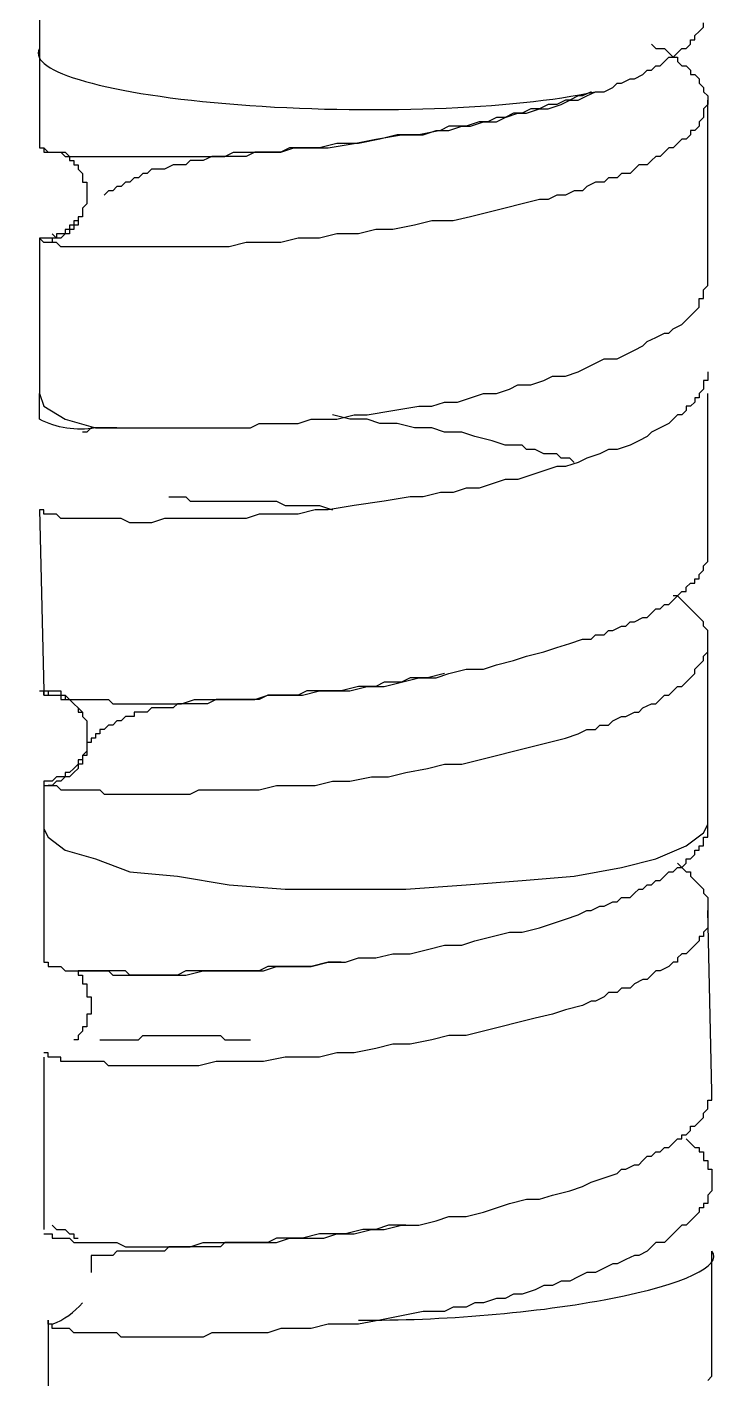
# Model space of a CAD drawing. Extents: x -1585 to -1165, y -4178 to -3881.
# Drawn here: x -1289.49 to -1284.68, y -4086.74 to -4077.4 of the extents above; entities that cross this region are included whole.
import ezdxf

# ---------------------------------------------------------------- set-up
doc = ezdxf.new("R2010")
doc.units = 0
doc.header["$LTSCALE"] = 7
doc.layers.add('DWG', color=7, linetype='CONTINUOUS')

msp = doc.modelspace()

# ---------------------------------------------------------------- linework, layer by layer
at = {"layer": 'DWG'}
for points in [[(-1289.4001, -4076.9868), (-1289.4001, -4077.5521), (-1289.4001, -4078.2363), (-1289.3703, -4078.2363), (-1289.3703, -4078.2661), (-1289.3406, -4078.2661), (-1289.3108, -4078.2661), (-1289.2811, -4078.2661), (-1289.2513, -4078.2661), (-1289.2216, -4078.2661), (-1289.1918, -4078.2958), (-1289.1621, -4078.2958), (-1289.1323, -4078.2958), (-1289.1026, -4078.2958), (-1289.0431, -4078.2958), (-1289.0133, -4078.2958), (-1288.9538, -4078.2958), (-1288.8943, -4078.2958), (-1288.8348, -4078.2958), (-1288.8051, -4078.2958), (-1288.7456, -4078.2958), (-1288.6861, -4078.2958), (-1288.5968, -4078.2958), (-1288.5373, -4078.2958), (-1288.4778, -4078.2958), (-1288.4183, -4078.2958), (-1288.3588, -4078.2958), (-1288.2696, -4078.2958), (-1288.2101, -4078.2958), (-1288.1208, -4078.2958), (-1288.0613, -4078.2661), (-1287.9721, -4078.2661), (-1287.8828, -4078.2661), (-1287.8233, -4078.2661), (-1287.7341, -4078.2661), (-1287.6448, -4078.2363), (-1287.5853, -4078.2363), (-1287.4068, -4078.2363), (-1287.2283, -4078.2066), (-1287.0796, -4078.1768), (-1286.9011, -4078.1471), (-1286.7523, -4078.1471), (-1286.6631, -4078.1173), (-1286.5738, -4078.1173), (-1286.4846, -4078.0876), (-1286.4251, -4078.0876), (-1286.3358, -4078.0578), (-1286.2466, -4078.0578), (-1286.1871, -4078.0281), (-1286.0978, -4077.9983), (-1286.0383, -4077.9983), (-1285.9491, -4077.9686), (-1285.8896, -4077.9686), (-1285.8003, -4077.9388), (-1285.7408, -4077.9091), (-1285.6813, -4077.9091), (-1285.6218, -4077.8793), (-1285.5623, -4077.8496), (-1285.5028, -4077.8496), (-1285.4433, -4077.8198), (-1285.4136, -4077.7901), (-1285.3838, -4077.7901), (-1285.3243, -4077.7603), (-1285.2946, -4077.7603), (-1285.2351, -4077.7306), (-1285.2053, -4077.7008), (-1285.1756, -4077.7008), (-1285.1458, -4077.6711), (-1285.1161, -4077.6711), (-1285.0863, -4077.6413), (-1285.0566, -4077.6116), (-1285.0268, -4077.6116), (-1284.9971, -4077.5818), (-1284.9673, -4077.5521), (-1284.9376, -4077.5521), (-1284.9078, -4077.5223), (-1284.9078, -4077.4926), (-1284.8781, -4077.4926), (-1284.8781, -4077.4628), (-1284.8483, -4077.4331), (-1284.8186, -4077.4033), (-1284.8186, -4077.3736)], [(-1285.1756, -4077.5223), (-1285.1458, -4077.5521), (-1285.0863, -4077.5521), (-1285.0566, -4077.5818), (-1285.0268, -4077.6116), (-1284.9971, -4077.6116), (-1284.9971, -4077.6413), (-1284.9673, -4077.6711), (-1284.9376, -4077.6711), (-1284.9078, -4077.7008), (-1284.9078, -4077.7306), (-1284.8781, -4077.7306), (-1284.8483, -4077.7603), (-1284.8483, -4077.7901), (-1284.8186, -4077.8198), (-1284.8186, -4077.8496), (-1284.7888, -4077.8793), (-1284.7888, -4077.9091), (-1284.7888, -4077.9388), (-1284.8186, -4077.9686), (-1284.8186, -4077.9983), (-1284.8186, -4078.0281), (-1284.8483, -4078.0578), (-1284.8483, -4078.0876), (-1284.8781, -4078.1173), (-1284.9078, -4078.1173), (-1284.9078, -4078.1471), (-1284.9376, -4078.1768), (-1284.9673, -4078.1768), (-1284.9971, -4078.2066), (-1285.0268, -4078.2363), (-1285.0566, -4078.2363), (-1285.0863, -4078.2661), (-1285.1161, -4078.2958), (-1285.1458, -4078.2958), (-1285.1756, -4078.3256), (-1285.2053, -4078.3553), (-1285.2648, -4078.3553), (-1285.2946, -4078.3851), (-1285.3243, -4078.4148), (-1285.3838, -4078.4148), (-1285.4136, -4078.4446), (-1285.4731, -4078.4446), (-1285.5028, -4078.4743), (-1285.5623, -4078.4743), (-1285.6218, -4078.5041), (-1285.6516, -4078.5338), (-1285.7111, -4078.5338), (-1285.7706, -4078.5636), (-1285.8301, -4078.5636), (-1285.8896, -4078.5933), (-1285.9491, -4078.5933), (-1286.0681, -4078.6231), (-1286.1871, -4078.6528), (-1286.3061, -4078.6826), (-1286.4251, -4078.7123), (-1286.5441, -4078.7421), (-1286.6928, -4078.7421), (-1286.8118, -4078.7718), (-1286.9606, -4078.8016), (-1287.0796, -4078.8016), (-1287.1986, -4078.8313), (-1287.3473, -4078.8313), (-1287.4663, -4078.8611), (-1287.6151, -4078.8611), (-1287.7341, -4078.8908), (-1287.8531, -4078.8908), (-1287.9721, -4078.8908), (-1288.0911, -4078.9206), (-1288.2101, -4078.9206), (-1288.2696, -4078.9206), (-1288.3291, -4078.9206), (-1288.3886, -4078.9206), (-1288.4481, -4078.9206), (-1288.5076, -4078.9206), (-1288.5671, -4078.9206), (-1288.5968, -4078.9206), (-1288.6563, -4078.9206), (-1288.6861, -4078.9206), (-1288.7456, -4078.9206), (-1288.8051, -4078.9206), (-1288.8348, -4078.9206), (-1288.8943, -4078.9206), (-1288.9241, -4078.9206), (-1288.9538, -4078.9206), (-1289.0133, -4078.9206), (-1289.0431, -4078.9206), (-1289.0728, -4078.9206), (-1289.1026, -4078.9206), (-1289.1323, -4078.9206), (-1289.1621, -4078.9206), (-1289.1918, -4078.9206), (-1289.2216, -4078.9206), (-1289.2513, -4078.9206), (-1289.2811, -4078.8908), (-1289.3108, -4078.8908), (-1289.3406, -4078.8908), (-1289.3703, -4078.8908), (-1289.4001, -4078.8611)], [(-1285.5921, -4077.8496), (-1285.6516, -4077.8793), (-1285.6813, -4077.8793), (-1285.7408, -4077.9091), (-1285.7706, -4077.9091), (-1285.8301, -4077.9388), (-1285.8896, -4077.9388), (-1285.9491, -4077.9686), (-1286.0086, -4077.9686), (-1286.0681, -4077.9983), (-1286.1276, -4077.9983), (-1286.1871, -4078.0281), (-1286.2466, -4078.0281), (-1286.3061, -4078.0578), (-1286.3656, -4078.0578), (-1286.4548, -4078.0876), (-1286.5143, -4078.0876), (-1286.5738, -4078.0876), (-1286.6333, -4078.1173), (-1286.7821, -4078.1471), (-1286.9308, -4078.1471), (-1287.0498, -4078.1768), (-1287.1986, -4078.2066), (-1287.3473, -4078.2066), (-1287.4663, -4078.2363), (-1287.5258, -4078.2363), (-1287.6151, -4078.2363), (-1287.6746, -4078.2363), (-1287.7341, -4078.2661), (-1287.7936, -4078.2661), (-1287.8531, -4078.2661), (-1287.9126, -4078.2661), (-1287.9721, -4078.2958), (-1288.0316, -4078.2958), (-1288.0911, -4078.2958), (-1288.1506, -4078.2958), (-1288.2101, -4078.2958), (-1288.2696, -4078.3256), (-1288.2993, -4078.3256), (-1288.3588, -4078.3256), (-1288.3886, -4078.3553), (-1288.4481, -4078.3553), (-1288.4778, -4078.3553), (-1288.5373, -4078.3851), (-1288.5671, -4078.3851), (-1288.6266, -4078.3851), (-1288.6563, -4078.4148), (-1288.6861, -4078.4148), (-1288.7158, -4078.4446), (-1288.7456, -4078.4446), (-1288.7753, -4078.4743), (-1288.8051, -4078.4743), (-1288.8348, -4078.5041), (-1288.8646, -4078.5041), (-1288.8943, -4078.5338), (-1288.9241, -4078.5338), (-1288.9538, -4078.5636)], [(-1289.3703, -4078.2363), (-1289.3406, -4078.2661), (-1289.3108, -4078.2661), (-1289.2811, -4078.2661), (-1289.2513, -4078.2661), (-1289.2216, -4078.2958), (-1289.1918, -4078.2958), (-1289.1918, -4078.3256), (-1289.1621, -4078.3256), (-1289.1621, -4078.3553), (-1289.1323, -4078.3553), (-1289.1323, -4078.3851), (-1289.1026, -4078.4148), (-1289.1026, -4078.4446), (-1289.1026, -4078.4743), (-1289.0728, -4078.4743), (-1289.0728, -4078.5041), (-1289.0728, -4078.5338), (-1289.0728, -4078.5636), (-1289.0728, -4078.5933), (-1289.0728, -4078.6231), (-1289.1026, -4078.6528), (-1289.1026, -4078.6826), (-1289.1026, -4078.7123), (-1289.1323, -4078.7123), (-1289.1323, -4078.7421), (-1289.1621, -4078.7421), (-1289.1621, -4078.7718), (-1289.1918, -4078.7718), (-1289.1918, -4078.8016), (-1289.2216, -4078.8016), (-1289.2216, -4078.8313), (-1289.2513, -4078.8313), (-1289.2811, -4078.8313), (-1289.2811, -4078.8611), (-1289.3108, -4078.8611), (-1289.3406, -4078.8611), (-1289.3703, -4078.8611), (-1289.4001, -4078.8611), (-1289.4001, -4079.9321)], [(-1289.0728, -4078.5636), (-1289.0728, -4078.5933), (-1289.0728, -4078.6231), (-1289.1026, -4078.6528), (-1289.1026, -4078.6826), (-1289.1026, -4078.7123), (-1289.1323, -4078.7123), (-1289.1323, -4078.7421), (-1289.1323, -4078.7718), (-1289.1621, -4078.7718), (-1289.1621, -4078.8016), (-1289.1918, -4078.8016), (-1289.1918, -4078.8313), (-1289.2216, -4078.8313), (-1289.2513, -4078.8611), (-1289.2811, -4078.8611), (-1289.3108, -4078.8611), (-1289.3108, -4078.8908), (-1289.3406, -4078.8908), (-1289.3703, -4078.8908)], [(-1289.2811, -4078.8611), (-1289.3108, -4078.8313)], [(-1284.7888, -4079.7833), (-1284.7888, -4079.8131), (-1284.7888, -4079.8428), (-1284.8186, -4079.8428), (-1284.8186, -4079.8726), (-1284.8186, -4079.9023), (-1284.8483, -4079.9321), (-1284.8483, -4079.9618), (-1284.8781, -4079.9618), (-1284.8781, -4079.9916), (-1284.9078, -4080.0213), (-1284.9376, -4080.0213), (-1284.9376, -4080.0511), (-1284.9673, -4080.0808), (-1284.9971, -4080.0808), (-1285.0268, -4080.1106), (-1285.0566, -4080.1403), (-1285.1161, -4080.1701), (-1285.1756, -4080.1998), (-1285.2053, -4080.2296), (-1285.2648, -4080.2593), (-1285.3243, -4080.2891), (-1285.4136, -4080.3188), (-1285.4731, -4080.3188), (-1285.5326, -4080.3486), (-1285.6218, -4080.3783), (-1285.6813, -4080.4081), (-1285.7706, -4080.4378), (-1285.8301, -4080.4378), (-1285.9193, -4080.4676), (-1286.0086, -4080.4973), (-1286.0978, -4080.5271), (-1286.1871, -4080.5271), (-1286.2763, -4080.5568), (-1286.3656, -4080.5866), (-1286.4548, -4080.5866), (-1286.5441, -4080.6163), (-1286.6333, -4080.6163), (-1286.7523, -4080.6461), (-1286.8416, -4080.6461), (-1287.0201, -4080.6758), (-1287.2283, -4080.7056), (-1287.4068, -4080.7353), (-1287.4961, -4080.7353), (-1287.6151, -4080.7651), (-1287.7043, -4080.7651), (-1287.7936, -4080.7651), (-1287.8828, -4080.7651), (-1287.9721, -4080.7948), (-1288.0613, -4080.7948), (-1288.1506, -4080.7948), (-1288.2398, -4080.7948), (-1288.3291, -4080.7948), (-1288.3886, -4080.7948), (-1288.4778, -4080.7948), (-1288.5373, -4080.7948), (-1288.6266, -4080.8246), (-1288.6861, -4080.8246), (-1288.7753, -4080.8246), (-1288.8348, -4080.7948), (-1288.8646, -4080.7948), (-1288.8943, -4080.7948), (-1288.9538, -4080.7948), (-1289.0133, -4080.7948), (-1289.0431, -4080.7948), (-1289.1026, -4080.7948), (-1289.1621, -4080.7948), (-1289.1918, -4080.7948), (-1289.2216, -4080.7948), (-1289.2513, -4080.7948), (-1289.2811, -4080.7651), (-1289.3108, -4080.7651), (-1289.3406, -4080.7651), (-1289.3703, -4080.7651), (-1289.3703, -4080.7353), (-1289.4001, -4080.7353), (-1289.3703, -4081.9848)], [(-1284.7888, -4081.0328), (-1284.7888, -4079.9321)], [(-1285.7111, -4080.4081), (-1285.7408, -4080.3783), (-1285.8003, -4080.3783), (-1285.8301, -4080.3486), (-1285.8896, -4080.3486), (-1285.9193, -4080.3486), (-1285.9788, -4080.3188), (-1286.0383, -4080.3188), (-1286.0681, -4080.2891), (-1286.1276, -4080.2891), (-1286.1871, -4080.2891), (-1286.2763, -4080.2593), (-1286.3953, -4080.2296), (-1286.4846, -4080.1998), (-1286.6036, -4080.1998), (-1286.6928, -4080.1701), (-1286.8118, -4080.1701), (-1286.9308, -4080.1403), (-1287.0498, -4080.1403), (-1287.1391, -4080.1106), (-1287.2581, -4080.1106), (-1287.3771, -4080.0808)], [(-1288.8646, -4080.1701), (-1288.8943, -4080.1701), (-1288.9241, -4080.1701), (-1288.9538, -4080.1701), (-1288.9836, -4080.1701), (-1289.0133, -4080.1701), (-1289.0431, -4080.1701), (-1289.0728, -4080.1998), (-1289.1026, -4080.1998)], [(-1288.5076, -4080.6461), (-1288.4778, -4080.6461), (-1288.4481, -4080.6461), (-1288.4183, -4080.6461), (-1288.3886, -4080.6461), (-1288.3588, -4080.6758), (-1288.3291, -4080.6758), (-1288.2993, -4080.6758), (-1288.2696, -4080.6758), (-1288.2398, -4080.6758), (-1288.2101, -4080.6758), (-1288.1208, -4080.6758), (-1288.0613, -4080.6758), (-1288.0018, -4080.6758), (-1287.9126, -4080.6758), (-1287.8531, -4080.6758), (-1287.7638, -4080.6758), (-1287.7043, -4080.7056), (-1287.6151, -4080.7056), (-1287.5556, -4080.7056), (-1287.4663, -4080.7056), (-1287.3771, -4080.7353)], [(-1289.4001, -4081.9848), (-1289.3703, -4081.9848), (-1289.3703, -4082.0146), (-1289.3406, -4082.0146), (-1289.3108, -4082.0146), (-1289.2811, -4082.0146), (-1289.2513, -4082.0146), (-1289.2513, -4082.0443), (-1289.2216, -4082.0443), (-1289.1918, -4082.0443), (-1289.1621, -4082.0443), (-1289.1323, -4082.0443), (-1289.1026, -4082.0443), (-1289.0728, -4082.0443), (-1289.0431, -4082.0443), (-1289.0133, -4082.0443), (-1288.9836, -4082.0443), (-1288.9538, -4082.0443), (-1288.9241, -4082.0443), (-1288.8943, -4082.0741), (-1288.8348, -4082.0741), (-1288.8051, -4082.0741), (-1288.7753, -4082.0741), (-1288.7456, -4082.0741), (-1288.6861, -4082.0741), (-1288.6563, -4082.0741), (-1288.5968, -4082.0741), (-1288.5076, -4082.0741), (-1288.4183, -4082.0741), (-1288.3291, -4082.0443), (-1288.2398, -4082.0443), (-1288.1208, -4082.0443), (-1288.0316, -4082.0443), (-1287.9126, -4082.0443), (-1287.8233, -4082.0146), (-1287.7043, -4082.0146), (-1287.5853, -4082.0146), (-1287.4663, -4081.9848), (-1287.3771, -4081.9848), (-1287.2581, -4081.9848), (-1287.1391, -4081.9551), (-1287.0201, -4081.9551), (-1286.9011, -4081.9253), (-1286.7821, -4081.8956), (-1286.6631, -4081.8956), (-1286.5738, -4081.8658), (-1286.4548, -4081.8361), (-1286.3358, -4081.8361), (-1286.2466, -4081.8063), (-1286.1276, -4081.7766), (-1286.0383, -4081.7468), (-1285.9193, -4081.7171), (-1285.8301, -4081.6873), (-1285.7408, -4081.6576), (-1285.6516, -4081.6278), (-1285.5921, -4081.6278), (-1285.5623, -4081.5981), (-1285.5028, -4081.5981), (-1285.4731, -4081.5683), (-1285.4433, -4081.5683), (-1285.3838, -4081.5386), (-1285.3541, -4081.5386), (-1285.3243, -4081.5088), (-1285.2946, -4081.5088), (-1285.2351, -4081.4791), (-1285.2053, -4081.4791), (-1285.1756, -4081.4493), (-1285.1458, -4081.4196), (-1285.1161, -4081.4196), (-1285.0863, -4081.3898), (-1285.0566, -4081.3898), (-1285.0268, -4081.3601), (-1284.9971, -4081.3303), (-1284.9673, -4081.3006), (-1284.9376, -4081.3006), (-1284.9376, -4081.2708), (-1284.9078, -4081.2411), (-1284.8781, -4081.2411), (-1284.8781, -4081.2113), (-1284.8483, -4081.2113), (-1284.8483, -4081.1816), (-1284.8186, -4081.1518), (-1284.8186, -4081.1221), (-1284.7888, -4081.0923), (-1284.7888, -4081.0626), (-1284.7888, -4081.0328), (-1284.7888, -4081.0031), (-1284.7888, -4080.9733)], [(-1289.3703, -4082.0146), (-1289.3703, -4081.9848), (-1289.3406, -4081.9848), (-1289.3406, -4082.0146), (-1289.3108, -4082.0146), (-1289.2811, -4082.0146), (-1289.2513, -4082.0146), (-1289.2216, -4082.0146), (-1289.2216, -4082.0443), (-1289.1918, -4082.0443), (-1289.1621, -4082.0741), (-1289.1323, -4082.1038), (-1289.1323, -4082.1336), (-1289.1026, -4082.1336), (-1289.1026, -4082.1633), (-1289.0728, -4082.1931), (-1289.0728, -4082.2228), (-1289.0728, -4082.2526), (-1289.0728, -4082.2823), (-1289.0728, -4082.3121), (-1289.0728, -4082.3418), (-1289.0728, -4082.3716), (-1289.0728, -4082.4013), (-1289.1026, -4082.4311), (-1289.1026, -4082.4608), (-1289.1323, -4082.4608), (-1289.1323, -4082.4906), (-1289.1621, -4082.5203), (-1289.1918, -4082.5501), (-1289.2216, -4082.5501), (-1289.2216, -4082.5798), (-1289.2513, -4082.5798), (-1289.2811, -4082.5798), (-1289.3108, -4082.6096), (-1289.3406, -4082.6096), (-1289.3703, -4082.6096), (-1289.3703, -4082.6393), (-1289.3406, -4082.6393), (-1289.3108, -4082.6393), (-1289.2811, -4082.6393), (-1289.2513, -4082.6691), (-1289.2216, -4082.6691), (-1289.1918, -4082.6691), (-1289.1621, -4082.6691), (-1289.1323, -4082.6691), (-1289.1026, -4082.6691), (-1289.0728, -4082.6691), (-1289.0133, -4082.6691), (-1288.9836, -4082.6691), (-1288.9538, -4082.6988), (-1288.9241, -4082.6988), (-1288.8646, -4082.6988), (-1288.8348, -4082.6988), (-1288.7753, -4082.6988), (-1288.7456, -4082.6988), (-1288.6861, -4082.6988), (-1288.6563, -4082.6988), (-1288.5968, -4082.6988), (-1288.5671, -4082.6988), (-1288.5076, -4082.6988), (-1288.4481, -4082.6988), (-1288.3886, -4082.6988), (-1288.3588, -4082.6988), (-1288.2993, -4082.6691), (-1288.2398, -4082.6691), (-1288.1803, -4082.6691), (-1288.1208, -4082.6691), (-1288.0613, -4082.6691), (-1288.0018, -4082.6691), (-1287.9423, -4082.6691), (-1287.8828, -4082.6691), (-1287.7638, -4082.6393), (-1287.6448, -4082.6393), (-1287.4961, -4082.6393), (-1287.3771, -4082.6096), (-1287.2581, -4082.6096), (-1287.1093, -4082.5798), (-1286.9903, -4082.5798), (-1286.8713, -4082.5501), (-1286.7226, -4082.5203), (-1286.6036, -4082.4906), (-1286.4846, -4082.4906), (-1286.3656, -4082.4608), (-1286.2466, -4082.4311), (-1286.1276, -4082.4013), (-1286.0086, -4082.3716), (-1285.8896, -4082.3418), (-1285.7706, -4082.3121), (-1285.6813, -4082.2823), (-1285.6218, -4082.2526), (-1285.5623, -4082.2526), (-1285.5326, -4082.2228), (-1285.4731, -4082.2228), (-1285.4433, -4082.1931), (-1285.3838, -4082.1633), (-1285.3541, -4082.1633), (-1285.2946, -4082.1336), (-1285.2648, -4082.1336), (-1285.2351, -4082.1038), (-1285.1756, -4082.0741), (-1285.1458, -4082.0741), (-1285.1161, -4082.0443), (-1285.0863, -4082.0146), (-1285.0566, -4082.0146), (-1285.0268, -4081.9848), (-1284.9971, -4081.9551), (-1284.9673, -4081.9551), (-1284.9376, -4081.9253), (-1284.9078, -4081.8956), (-1284.8781, -4081.8658), (-1284.8781, -4081.8361), (-1284.8483, -4081.8063), (-1284.8186, -4081.7766), (-1284.8186, -4081.7468), (-1284.7888, -4081.7171), (-1284.7888, -4081.6873), (-1284.7888, -4081.6576), (-1284.7888, -4081.6278), (-1284.7888, -4081.5981), (-1284.7888, -4081.5683), (-1284.8186, -4081.5386), (-1284.8186, -4081.5088), (-1284.8483, -4081.4791), (-1284.8781, -4081.4493), (-1284.9078, -4081.4196), (-1284.9376, -4081.3898), (-1284.9673, -4081.3601), (-1284.9971, -4081.3303), (-1285.0268, -4081.3303)], [(-1289.3703, -4083.8293), (-1289.3703, -4083.8591), (-1289.3406, -4083.8591), (-1289.3406, -4083.8888), (-1289.3108, -4083.8888), (-1289.2811, -4083.8888), (-1289.2513, -4083.8888), (-1289.2216, -4083.9186), (-1289.1918, -4083.9186), (-1289.1621, -4083.9186), (-1289.1323, -4083.9186), (-1289.1026, -4083.9186), (-1289.0728, -4083.9186), (-1289.0431, -4083.9186), (-1289.0133, -4083.9186), (-1288.9836, -4083.9186), (-1288.9538, -4083.9186), (-1288.9241, -4083.9186), (-1288.8943, -4083.9483), (-1288.8348, -4083.9483), (-1288.8051, -4083.9483), (-1288.7753, -4083.9483), (-1288.7158, -4083.9483), (-1288.6861, -4083.9483), (-1288.6563, -4083.9483), (-1288.5968, -4083.9483), (-1288.5671, -4083.9483), (-1288.4778, -4083.9483), (-1288.3886, -4083.9483), (-1288.2696, -4083.9186), (-1288.1803, -4083.9186), (-1288.0911, -4083.9186), (-1287.9721, -4083.9186), (-1287.8531, -4083.9186), (-1287.7638, -4083.8888), (-1287.6448, -4083.8888), (-1287.5258, -4083.8888), (-1287.4068, -4083.8591), (-1287.2878, -4083.8591), (-1287.1986, -4083.8293), (-1287.0796, -4083.8293), (-1286.9606, -4083.7996), (-1286.8416, -4083.7996), (-1286.7226, -4083.7698), (-1286.6036, -4083.7401), (-1286.4846, -4083.7401), (-1286.3953, -4083.7103), (-1286.2763, -4083.6806), (-1286.1573, -4083.6508), (-1286.0681, -4083.6508), (-1285.9491, -4083.6211), (-1285.8598, -4083.5913), (-1285.7706, -4083.5616), (-1285.6813, -4083.5318), (-1285.6218, -4083.5021), (-1285.5921, -4083.5021), (-1285.5326, -4083.4723), (-1285.5028, -4083.4723), (-1285.4433, -4083.4426), (-1285.4136, -4083.4426), (-1285.3838, -4083.4128), (-1285.3243, -4083.4128), (-1285.2946, -4083.3831), (-1285.2648, -4083.3533), (-1285.2351, -4083.3533), (-1285.2053, -4083.3236), (-1285.1756, -4083.3236), (-1285.1458, -4083.2938), (-1285.1161, -4083.2938), (-1285.0863, -4083.2641), (-1285.0566, -4083.2343), (-1285.0268, -4083.2343), (-1284.9971, -4083.2046), (-1284.9673, -4083.2046), (-1284.9376, -4083.1748), (-1284.9376, -4083.1451), (-1284.9078, -4083.1451), (-1284.8781, -4083.1153), (-1284.8781, -4083.0856), (-1284.8483, -4083.0856), (-1284.8483, -4083.0558), (-1284.8186, -4083.0558), (-1284.8186, -4083.0261), (-1284.8186, -4082.9963), (-1284.7888, -4082.9963), (-1284.7888, -4082.9666), (-1284.7888, -4082.9368), (-1284.7888, -4082.9071), (-1284.7888, -4082.8773), (-1284.7888, -4081.6576)], [(-1286.6036, -4081.8658), (-1286.7226, -4081.8956), (-1286.7821, -4081.8956), (-1286.8416, -4081.8956), (-1286.9011, -4081.9253), (-1286.9606, -4081.9253), (-1287.0201, -4081.9253), (-1287.0796, -4081.9551), (-1287.1986, -4081.9551), (-1287.3176, -4081.9848), (-1287.4366, -4081.9848), (-1287.4961, -4081.9848), (-1287.5556, -4081.9848), (-1287.6151, -4082.0146), (-1287.6448, -4082.0146), (-1287.7043, -4082.0146), (-1287.7638, -4082.0146), (-1287.8233, -4082.0146), (-1287.8828, -4082.0443), (-1287.9423, -4082.0443), (-1287.9721, -4082.0443), (-1288.0316, -4082.0443), (-1288.0911, -4082.0443), (-1288.1208, -4082.0443), (-1288.1803, -4082.0443), (-1288.2398, -4082.0741), (-1288.2696, -4082.0741), (-1288.2993, -4082.0741), (-1288.3588, -4082.0741), (-1288.3886, -4082.0741), (-1288.4481, -4082.0741), (-1288.4778, -4082.1038), (-1288.5076, -4082.1038), (-1288.5373, -4082.1038), (-1288.5671, -4082.1038), (-1288.6266, -4082.1038), (-1288.6563, -4082.1336), (-1288.6861, -4082.1336), (-1288.7158, -4082.1336), (-1288.7456, -4082.1336), (-1288.7456, -4082.1633), (-1288.7753, -4082.1633), (-1288.8051, -4082.1633), (-1288.8348, -4082.1931), (-1288.8646, -4082.1931), (-1288.8943, -4082.2228), (-1288.9241, -4082.2228), (-1288.9538, -4082.2526), (-1288.9836, -4082.2526), (-1288.9836, -4082.2823), (-1289.0133, -4082.2823), (-1289.0133, -4082.3121), (-1289.0431, -4082.3121), (-1289.0431, -4082.3418), (-1289.0728, -4082.3418), (-1289.0728, -4082.3716)], [(-1289.3406, -4081.9848), (-1289.3108, -4081.9848), (-1289.2811, -4081.9848), (-1289.2513, -4081.9848), (-1289.2513, -4082.0146), (-1289.2216, -4082.0146), (-1289.1918, -4082.0443), (-1289.1621, -4082.0741), (-1289.1323, -4082.1038), (-1289.1026, -4082.1336), (-1289.1026, -4082.1633)], [(-1289.0728, -4082.2823), (-1289.0728, -4082.3121), (-1289.0728, -4082.3418), (-1289.0728, -4082.3716), (-1289.0728, -4082.4013), (-1289.0728, -4082.4311), (-1289.1026, -4082.4311), (-1289.1026, -4082.4608), (-1289.1026, -4082.4906), (-1289.1323, -4082.4906), (-1289.1323, -4082.5203), (-1289.1621, -4082.5501), (-1289.1918, -4082.5798), (-1289.2216, -4082.5798), (-1289.2513, -4082.6096), (-1289.2811, -4082.6096), (-1289.3108, -4082.6393), (-1289.3406, -4082.6393)], [(-1289.3703, -4082.6393), (-1289.3703, -4082.9071), (-1289.3703, -4083.8591)], [(-1289.3703, -4082.9368), (-1289.3406, -4082.9963), (-1289.2216, -4083.0856), (-1289.0133, -4083.1451), (-1288.7753, -4083.2343), (-1288.4481, -4083.2641), (-1288.0911, -4083.3236), (-1287.7043, -4083.3533), (-1287.2878, -4083.3533), (-1286.8713, -4083.3533), (-1286.4548, -4083.3236), (-1286.0681, -4083.2938), (-1285.7111, -4083.2641), (-1285.3838, -4083.2046), (-1285.1458, -4083.1451), (-1284.9376, -4083.0558), (-1284.8186, -4082.9666), (-1284.7888, -4082.9071)], [(-1284.9971, -4083.1748), (-1284.9673, -4083.2046), (-1284.9376, -4083.2343), (-1284.9078, -4083.2343), (-1284.9078, -4083.2641), (-1284.8781, -4083.2938), (-1284.8483, -4083.3236), (-1284.8186, -4083.3533), (-1284.8186, -4083.3831), (-1284.7888, -4083.4128), (-1284.7888, -4083.4426), (-1284.7888, -4083.4723), (-1284.7888, -4083.5021), (-1284.7888, -4083.5318), (-1284.7888, -4083.5616), (-1284.7888, -4083.5913), (-1284.7888, -4083.6211), (-1284.8186, -4083.6508), (-1284.8186, -4083.6806), (-1284.8483, -4083.6806), (-1284.8483, -4083.7103), (-1284.8781, -4083.7401), (-1284.9078, -4083.7698), (-1284.9376, -4083.7996), (-1284.9673, -4083.7996), (-1284.9971, -4083.8293), (-1284.9971, -4083.8591), (-1285.0268, -4083.8591), (-1285.0566, -4083.8888), (-1285.1161, -4083.9186), (-1285.1458, -4083.9186), (-1285.1756, -4083.9483), (-1285.2053, -4083.9781), (-1285.2351, -4083.9781), (-1285.2946, -4084.0078), (-1285.3243, -4084.0376), (-1285.3838, -4084.0376), (-1285.4136, -4084.0673), (-1285.4731, -4084.0673), (-1285.5028, -4084.0971), (-1285.5623, -4084.1268), (-1285.5921, -4084.1268), (-1285.6516, -4084.1566), (-1285.7706, -4084.1863), (-1285.8598, -4084.2161), (-1285.9788, -4084.2458), (-1286.0978, -4084.2756), (-1286.2168, -4084.3053), (-1286.3358, -4084.3351), (-1286.4548, -4084.3648), (-1286.5738, -4084.3648), (-1286.6928, -4084.3946), (-1286.8416, -4084.4243), (-1286.9606, -4084.4243), (-1287.0796, -4084.4541), (-1287.2283, -4084.4838), (-1287.3473, -4084.4838), (-1287.4663, -4084.5136), (-1287.5853, -4084.5136), (-1287.7043, -4084.5136), (-1287.8531, -4084.5433), (-1287.9126, -4084.5433), (-1287.9721, -4084.5433), (-1288.0911, -4084.5433), (-1288.1803, -4084.5433), (-1288.2993, -4084.5731), (-1288.4183, -4084.5731), (-1288.5076, -4084.5731), (-1288.5671, -4084.5731), (-1288.5968, -4084.5731), (-1288.6563, -4084.5731), (-1288.6861, -4084.5731), (-1288.7456, -4084.5731), (-1288.7753, -4084.5731), (-1288.8348, -4084.5731), (-1288.8646, -4084.5731), (-1288.9241, -4084.5731), (-1288.9538, -4084.5433), (-1288.9836, -4084.5433), (-1289.0133, -4084.5433), (-1289.0431, -4084.5433), (-1289.0728, -4084.5433), (-1289.1026, -4084.5433), (-1289.1323, -4084.5433), (-1289.1621, -4084.5433), (-1289.1918, -4084.5433), (-1289.2216, -4084.5433), (-1289.2513, -4084.5433), (-1289.2513, -4084.5136), (-1289.2811, -4084.5136), (-1289.3108, -4084.5136), (-1289.3406, -4084.5136), (-1289.3406, -4084.4838), (-1289.3703, -4084.4838)], [(-1289.3406, -4085.7333), (-1289.3108, -4085.7333), (-1289.3108, -4085.7631), (-1289.2811, -4085.7631), (-1289.2513, -4085.7631), (-1289.2216, -4085.7631), (-1289.1918, -4085.7631), (-1289.1621, -4085.7928), (-1289.1323, -4085.7928), (-1289.1026, -4085.7928), (-1289.0728, -4085.7928), (-1289.0431, -4085.7928), (-1289.0133, -4085.7928), (-1288.9836, -4085.7928), (-1288.9538, -4085.7928), (-1288.9241, -4085.7928), (-1288.8943, -4085.7928), (-1288.8646, -4085.7928), (-1288.8051, -4085.8226), (-1288.7753, -4085.8226), (-1288.7158, -4085.8226), (-1288.6266, -4085.8226), (-1288.5373, -4085.8226), (-1288.4481, -4085.8226), (-1288.3588, -4085.8226), (-1288.2696, -4085.7928), (-1288.1803, -4085.7928), (-1288.0911, -4085.7928), (-1287.9721, -4085.7928), (-1287.8828, -4085.7928), (-1287.7638, -4085.7928), (-1287.6746, -4085.7631), (-1287.5556, -4085.7631), (-1287.4366, -4085.7631), (-1287.3473, -4085.7333), (-1287.2283, -4085.7333), (-1287.1093, -4085.7036), (-1287.0201, -4085.7036), (-1286.9011, -4085.6738), (-1286.7821, -4085.6738), (-1286.6631, -4085.6441), (-1286.5738, -4085.6143), (-1286.4548, -4085.6143), (-1286.3358, -4085.5846), (-1286.2466, -4085.5548), (-1286.1573, -4085.5251), (-1286.0383, -4085.4953), (-1285.9491, -4085.4953), (-1285.8598, -4085.4656), (-1285.7408, -4085.4358), (-1285.6516, -4085.4061), (-1285.5921, -4085.3763), (-1285.5028, -4085.3466), (-1285.4136, -4085.3168), (-1285.3838, -4085.2871), (-1285.3541, -4085.2871), (-1285.2946, -4085.2573), (-1285.2648, -4085.2573), (-1285.2351, -4085.2276), (-1285.2053, -4085.1978), (-1285.1756, -4085.1978), (-1285.1458, -4085.1681), (-1285.1161, -4085.1681), (-1285.0863, -4085.1383), (-1285.0566, -4085.1383), (-1285.0268, -4085.1086), (-1284.9971, -4085.0788), (-1284.9673, -4085.0788), (-1284.9673, -4085.0491), (-1284.9376, -4085.0491), (-1284.9078, -4085.0193), (-1284.9078, -4084.9896), (-1284.8781, -4084.9896), (-1284.8483, -4084.9598), (-1284.8186, -4084.9301), (-1284.8186, -4084.9003), (-1284.7888, -4084.8706), (-1284.7888, -4084.8408), (-1284.7888, -4084.8111), (-1284.7591, -4084.8111), (-1284.7591, -4084.7813), (-1284.7591, -4084.7516), (-1284.7888, -4083.5021)], [(-1287.3176, -4083.8591), (-1287.4068, -4083.8591), (-1287.5258, -4083.8888), (-1287.5853, -4083.8888), (-1287.6448, -4083.8888), (-1287.7043, -4083.8888), (-1287.7638, -4083.8888), (-1287.8233, -4083.8888), (-1287.8828, -4083.9186), (-1287.9423, -4083.9186), (-1287.9721, -4083.9186), (-1288.0316, -4083.9186), (-1288.0911, -4083.9186), (-1288.1506, -4083.9186), (-1288.1803, -4083.9186), (-1288.2398, -4083.9186), (-1288.2993, -4083.9186), (-1288.3291, -4083.9186), (-1288.3886, -4083.9186), (-1288.4481, -4083.9483), (-1288.4778, -4083.9483), (-1288.5373, -4083.9483), (-1288.5671, -4083.9483), (-1288.6266, -4083.9483), (-1288.6563, -4083.9483), (-1288.6861, -4083.9483), (-1288.7456, -4083.9483), (-1288.7753, -4083.9483), (-1288.8051, -4083.9186), (-1288.8348, -4083.9186), (-1288.8943, -4083.9186), (-1288.9241, -4083.9186), (-1288.9538, -4083.9186), (-1288.9836, -4083.9186), (-1289.0133, -4083.9186), (-1289.0431, -4083.9186), (-1289.0728, -4083.9186), (-1289.1026, -4083.9186), (-1289.1323, -4083.9186), (-1289.1323, -4083.9483), (-1289.1026, -4083.9483), (-1289.1026, -4083.9781), (-1289.1026, -4084.0078), (-1289.0728, -4084.0078), (-1289.0728, -4084.0376), (-1289.0728, -4084.0673), (-1289.0728, -4084.0971), (-1289.0431, -4084.0971), (-1289.0431, -4084.1268), (-1289.0431, -4084.1566), (-1289.0431, -4084.1863), (-1289.0431, -4084.2161), (-1289.0728, -4084.2161), (-1289.0728, -4084.2458), (-1289.0728, -4084.2756), (-1289.0728, -4084.3053), (-1289.1026, -4084.3053), (-1289.1026, -4084.3351), (-1289.1323, -4084.3648), (-1289.1323, -4084.3946), (-1289.1621, -4084.3946)], [(-1288.9836, -4084.3946), (-1288.9538, -4084.3946), (-1288.9241, -4084.3946), (-1288.8943, -4084.3946), (-1288.8646, -4084.3946), (-1288.8348, -4084.3946), (-1288.8051, -4084.3946), (-1288.7753, -4084.3946), (-1288.7456, -4084.3946), (-1288.7158, -4084.3946), (-1288.6861, -4084.3648), (-1288.6563, -4084.3648), (-1288.6266, -4084.3648), (-1288.5968, -4084.3648), (-1288.5671, -4084.3648), (-1288.5373, -4084.3648), (-1288.5076, -4084.3648), (-1288.4481, -4084.3648), (-1288.4183, -4084.3648), (-1288.3886, -4084.3648), (-1288.3588, -4084.3648), (-1288.3291, -4084.3648), (-1288.2696, -4084.3648), (-1288.2398, -4084.3648), (-1288.2101, -4084.3648), (-1288.1506, -4084.3648), (-1288.1208, -4084.3946), (-1288.0613, -4084.3946), (-1288.0316, -4084.3946), (-1287.9721, -4084.3946), (-1287.9423, -4084.3946)], [(-1289.3703, -4084.5136), (-1289.3703, -4085.7036)], [(-1284.9376, -4085.0788), (-1284.9078, -4085.1086), (-1284.8781, -4085.1383), (-1284.8483, -4085.1383), (-1284.8483, -4085.1681), (-1284.8186, -4085.1681), (-1284.8186, -4085.1978), (-1284.8186, -4085.2276), (-1284.7888, -4085.2276), (-1284.7888, -4085.2573), (-1284.7888, -4085.2871), (-1284.7591, -4085.2871), (-1284.7591, -4085.3168), (-1284.7591, -4085.3466), (-1284.7591, -4085.3763), (-1284.7591, -4085.4061), (-1284.7591, -4085.4358), (-1284.7888, -4085.4656), (-1284.7888, -4085.4953), (-1284.7888, -4085.5251), (-1284.8186, -4085.5251), (-1284.8186, -4085.5548), (-1284.8483, -4085.5548), (-1284.8483, -4085.5846), (-1284.8781, -4085.6143), (-1284.9078, -4085.6441), (-1284.9376, -4085.6738), (-1284.9673, -4085.6738), (-1284.9971, -4085.7036), (-1285.0268, -4085.7333), (-1285.0566, -4085.7631), (-1285.0863, -4085.7928), (-1285.1458, -4085.7928), (-1285.1756, -4085.8226), (-1285.2053, -4085.8523), (-1285.2648, -4085.8821), (-1285.2946, -4085.8821), (-1285.3541, -4085.9118), (-1285.4136, -4085.9416), (-1285.4433, -4085.9416), (-1285.5028, -4085.9713), (-1285.5623, -4086.0011), (-1285.6218, -4086.0011), (-1285.6813, -4086.0308), (-1285.7408, -4086.0606), (-1285.8003, -4086.0606), (-1285.8598, -4086.0903), (-1285.9193, -4086.0903), (-1285.9788, -4086.1201), (-1286.0681, -4086.1498), (-1286.1276, -4086.1498), (-1286.1871, -4086.1796), (-1286.2466, -4086.1796), (-1286.3358, -4086.2093), (-1286.3953, -4086.2093), (-1286.4548, -4086.2391), (-1286.5441, -4086.2391), (-1286.6036, -4086.2688), (-1286.6631, -4086.2688), (-1286.7523, -4086.2688), (-1286.9011, -4086.2986), (-1287.0498, -4086.3283), (-1287.1986, -4086.3581), (-1287.2878, -4086.3581), (-1287.4068, -4086.3581), (-1287.5258, -4086.3878), (-1287.6151, -4086.3878), (-1287.7341, -4086.3878), (-1287.8233, -4086.4176), (-1287.8828, -4086.4176), (-1287.9423, -4086.4176), (-1287.9721, -4086.4176), (-1288.0316, -4086.4176), (-1288.0911, -4086.4176), (-1288.1208, -4086.4176), (-1288.1803, -4086.4176), (-1288.2101, -4086.4176), (-1288.2696, -4086.4473), (-1288.2993, -4086.4473), (-1288.3588, -4086.4473), (-1288.3886, -4086.4473), (-1288.4481, -4086.4473), (-1288.4778, -4086.4473), (-1288.5373, -4086.4473), (-1288.5671, -4086.4473), (-1288.6266, -4086.4473), (-1288.6563, -4086.4473), (-1288.6861, -4086.4473), (-1288.7158, -4086.4473), (-1288.7753, -4086.4473), (-1288.8051, -4086.4473), (-1288.8348, -4086.4473), (-1288.8646, -4086.4176), (-1288.8943, -4086.4176), (-1288.9241, -4086.4176), (-1288.9538, -4086.4176), (-1288.9836, -4086.4176), (-1289.0133, -4086.4176), (-1289.0431, -4086.4176), (-1289.0728, -4086.4176), (-1289.1026, -4086.4176), (-1289.1323, -4086.4176), (-1289.1621, -4086.4176), (-1289.1918, -4086.3878), (-1289.2216, -4086.3878), (-1289.2513, -4086.3878), (-1289.2811, -4086.3878), (-1289.3108, -4086.3878), (-1289.3108, -4086.3581), (-1289.3406, -4086.3581), (-1289.3406, -4086.3283), (-1289.3406, -4087.5778)], [(-1289.3108, -4085.6738), (-1289.2811, -4085.7036), (-1289.2513, -4085.7036), (-1289.2216, -4085.7036), (-1289.1918, -4085.7333), (-1289.1621, -4085.7333), (-1289.1621, -4085.7631), (-1289.1323, -4085.7631)], [(-1286.8713, -4085.6738), (-1286.9903, -4085.6738), (-1287.0796, -4085.7036), (-1287.1688, -4085.7036), (-1287.2878, -4085.7333), (-1287.3771, -4085.7333), (-1287.4663, -4085.7333), (-1287.5853, -4085.7631), (-1287.6746, -4085.7631), (-1287.7043, -4085.7631), (-1287.7638, -4085.7631), (-1287.8233, -4085.7928), (-1287.8531, -4085.7928), (-1287.9126, -4085.7928), (-1287.9423, -4085.7928), (-1288.0018, -4085.7928), (-1288.0316, -4085.7928), (-1288.0911, -4085.7928), (-1288.1208, -4085.7928), (-1288.1506, -4085.8226), (-1288.2101, -4085.8226), (-1288.2398, -4085.8226), (-1288.2696, -4085.8226), (-1288.3291, -4085.8226), (-1288.3588, -4085.8226), (-1288.3886, -4085.8226), (-1288.4183, -4085.8226), (-1288.4778, -4085.8226), (-1288.5076, -4085.8226), (-1288.5373, -4085.8523), (-1288.5671, -4085.8523), (-1288.5968, -4085.8523), (-1288.6266, -4085.8523), (-1288.6563, -4085.8523), (-1288.6861, -4085.8523), (-1288.7158, -4085.8523), (-1288.7456, -4085.8523), (-1288.7753, -4085.8523), (-1288.8051, -4085.8523), (-1288.8348, -4085.8523), (-1288.8646, -4085.8523), (-1288.8943, -4085.8821), (-1288.9241, -4085.8821), (-1288.9538, -4085.8821), (-1288.9836, -4085.8821), (-1289.0133, -4085.8821), (-1289.0431, -4085.8821), (-1289.0431, -4085.9118), (-1289.0431, -4085.9416), (-1289.0431, -4085.9713), (-1289.0431, -4086.0011)], [(-1289.3703, -4085.7333), (-1289.3406, -4085.7333), (-1289.3108, -4085.7333)], [(-1284.7888, -4086.7448), (-1284.7591, -4086.7151), (-1284.7591, -4086.6853), (-1284.7591, -4086.6556), (-1284.7591, -4086.6258), (-1284.7591, -4086.5961), (-1284.7591, -4085.8523)]]:
    msp.add_lwpolyline(points, dxfattribs=at)
msp.add_lwpolyline([(-1289.0133, -4080.1701, -0.162278), (-1289.4001, -4080.1106), (-1289.4001, -4079.9321), (-1289.3703, -4080.0213), (-1289.2216, -4080.1106), (-1289.0133, -4080.1701), (-1288.9538, -4080.1701), (-1288.8943, -4080.1701), (-1288.8348, -4080.1701), (-1288.7753, -4080.1701), (-1288.7158, -4080.1701), (-1288.6563, -4080.1701), (-1288.5671, -4080.1701), (-1288.5076, -4080.1701), (-1288.4481, -4080.1701), (-1288.3588, -4080.1701), (-1288.2696, -4080.1701), (-1288.2101, -4080.1701), (-1288.1208, -4080.1701), (-1288.0316, -4080.1701), (-1287.9423, -4080.1701), (-1287.8828, -4080.1403), (-1287.7936, -4080.1403), (-1287.7043, -4080.1403), (-1287.6151, -4080.1403), (-1287.5258, -4080.1106), (-1287.4366, -4080.1106), (-1287.3473, -4080.1106), (-1287.2283, -4080.0808), (-1287.1391, -4080.0808), (-1286.9606, -4080.0511), (-1286.7821, -4080.0213), (-1286.6928, -4080.0213), (-1286.6036, -4079.9916), (-1286.5143, -4079.9916), (-1286.4251, -4079.9618), (-1286.3358, -4079.9321), (-1286.2466, -4079.9321), (-1286.1573, -4079.9023), (-1286.0978, -4079.8726), (-1286.0086, -4079.8726), (-1285.9193, -4079.8428), (-1285.8598, -4079.8131), (-1285.7706, -4079.8131), (-1285.6813, -4079.7833), (-1285.6218, -4079.7536), (-1285.5623, -4079.7238), (-1285.5028, -4079.6941), (-1285.4136, -4079.6941), (-1285.3541, -4079.6643), (-1285.2946, -4079.6346), (-1285.2351, -4079.6048), (-1285.2053, -4079.5751), (-1285.1458, -4079.5453), (-1285.0863, -4079.5156), (-1285.0566, -4079.5156), (-1285.0268, -4079.4858), (-1284.9673, -4079.4561), (-1284.9376, -4079.4263), (-1284.9078, -4079.3966), (-1284.8781, -4079.3668), (-1284.8483, -4079.3371), (-1284.8483, -4079.3073), (-1284.8483, -4079.2776), (-1284.8186, -4079.2776), (-1284.8186, -4079.2478), (-1284.8186, -4079.2181), (-1284.7888, -4079.1883), (-1284.7888, -4079.1586), (-1284.7888, -4077.9091)], format="xyb", dxfattribs=at)
msp.add_arc((-1289.5042, -4085.8672), 0.5276, 291.50143, 319.57392, dxfattribs=at)
for centre, major_axis, ratio, start_param, end_param in [((-1287.2795, -4077.6135), (-2.1289, 0.0305), 0.168523, 6.196334, 8.794749), ((-1286.4771, -4086.0054), (1.7306, 0.1212), 0.173327, 4.270264, 6.392093)]:
    msp.add_ellipse(centre, major_axis=major_axis, ratio=ratio, start_param=start_param, end_param=end_param, dxfattribs=at)

doc.saveas('drawing.dxf')
